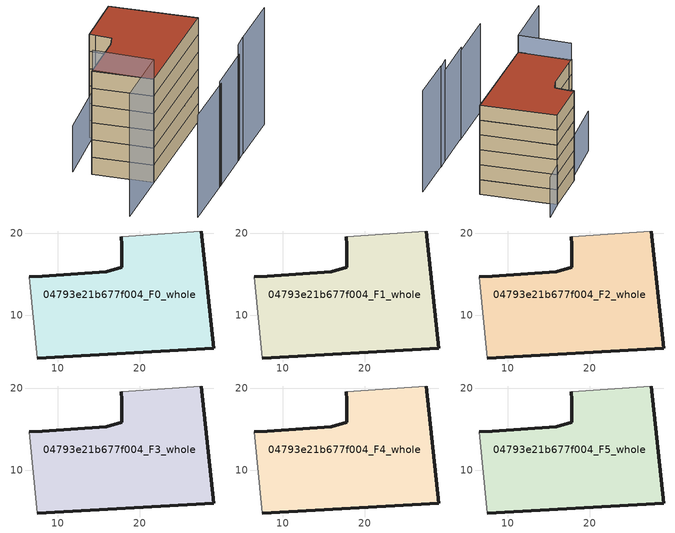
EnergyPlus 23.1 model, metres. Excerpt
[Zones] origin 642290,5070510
04793e21b677f004_F0_whole
 floor ground (EU_floor_Construction): 29.02,5.96 27.53,20.27 17.72,19.57 17.82,18.57 17.82,15.87 15.92,15.27 8.11,14.77 6.51,14.67 7.51,4.77 z0
 wall outside (EU_wall_Construction): 27.53,20.27 29.02,5.96 7.51,4.77 / 6.51,14.67 8.11,14.77 15.92,15.27 17.82,15.87 17.82,18.57 17.72,19.57 z0:3
 wall adiabatic (EU_wall_Construction): 17.72,19.57 27.53,20.27 / 7.51,4.77 6.51,14.67 z0:3
04793e21b677f004_F1_whole
 floor to 04793e21b677f004_F0_whole (EU_floor_Construction): 29.02,5.96 27.52,20.27 17.72,19.57 17.82,18.57 17.82,15.87 15.92,15.27 8.11,14.77 6.51,14.67 7.51,4.77 z3
 wall outside (EU_wall_Construction): 27.53,20.27 29.02,5.96 7.51,4.77 / 6.51,14.67 8.11,14.77 15.92,15.27 17.82,15.87 17.82,18.57 17.72,19.57 z3:6
 wall adiabatic (EU_wall_Construction): 17.72,19.57 27.53,20.27 / 7.51,4.77 6.51,14.67 z3:6
04793e21b677f004_F2_whole
 floor to 04793e21b677f004_F1_whole (EU_floor_Construction): 29.02,5.96 27.52,20.27 17.72,19.57 17.82,18.57 17.82,15.87 15.92,15.27 8.11,14.77 6.51,14.67 7.51,4.77 z6
 wall outside (EU_wall_Construction): 27.53,20.27 29.02,5.96 7.51,4.77 / 6.51,14.67 8.11,14.77 15.92,15.27 17.82,15.87 17.82,18.57 17.72,19.57 z6:9
 wall adiabatic (EU_wall_Construction): 17.72,19.57 27.53,20.27 / 7.51,4.77 6.51,14.67 z6:9
04793e21b677f004_F3_whole
 floor to 04793e21b677f004_F2_whole (EU_floor_Construction): 29.02,5.96 27.52,20.27 17.72,19.57 17.82,18.57 17.82,15.87 15.92,15.27 8.11,14.77 6.51,14.67 7.51,4.77 z9
 wall outside (EU_wall_Construction): 27.53,20.27 29.02,5.96 7.51,4.77 / 6.51,14.67 8.11,14.77 15.92,15.27 17.82,15.87 17.82,18.57 17.72,19.57 z9:12
 wall adiabatic (EU_wall_Construction): 17.72,19.57 27.53,20.27 / 7.51,4.77 6.51,14.67 z9:12
04793e21b677f004_F4_whole
 floor to 04793e21b677f004_F3_whole (EU_floor_Construction): 29.02,5.96 27.52,20.27 17.72,19.57 17.82,18.57 17.82,15.87 15.92,15.27 8.11,14.77 6.51,14.67 7.51,4.77 z12
 wall outside (EU_wall_Construction): 27.53,20.27 29.02,5.96 7.51,4.77 / 6.51,14.67 8.11,14.77 15.92,15.27 17.82,15.87 17.82,18.57 17.72,19.57 z12:15
 wall adiabatic (EU_wall_Construction): 17.72,19.57 27.53,20.27 / 7.51,4.77 6.51,14.67 z12:15
04793e21b677f004_F5_whole
 floor to 04793e21b677f004_F4_whole (EU_floor_Construction): 29.02,5.96 27.52,20.27 17.72,19.57 17.82,18.57 17.82,15.87 15.92,15.27 8.11,14.77 6.51,14.67 7.51,4.77 z15
 wall outside (EU_wall_Construction): 27.53,20.27 29.02,5.96 7.51,4.77 / 6.51,14.67 8.11,14.77 15.92,15.27 17.82,15.87 17.82,18.57 17.72,19.57 z15:18
 wall adiabatic (EU_wall_Construction): 17.72,19.57 27.53,20.27 / 7.51,4.77 6.51,14.67 z15:18
 roof outside (EU_roof_Construction): 27.53,20.27 29.02,5.96 7.51,4.77 6.51,14.67 8.11,14.77 15.92,15.27 17.82,15.87 17.82,18.57 17.72,19.57 z18
shading: -0.6,-5.74 10.7,-5.1 z0:17.7; 10.01,-5.14 19.5,-4.6 z0:18.3; 19.01,-4.64 21.71,-4.38 z0:20.2; 21.71,-4.44 31.74,-3.91 z0:20.3; 6.9,14.7 7.51,4.77 / 7.51,4.77 -4.29,4.05 z0:21.4; 32.41,20.86 6.24,17.73 z0:8
[Building]
EU S2 Campaign: North Axis=0; Terrain=City; Solar Distribution=FullExterior
[Site:Location]
Lyon-Bron: Latitude=45.75; Longitude=5; Time Zone=1; Elevation=198
[SizingPeriod:WeatherFileDays]
AnnualSizingPeriod: Begin Month=1; Begin Day of Month=1; End Month=12; End Day of Month=31; Day of Week for Start Day=Monday; Use Weather File Daylight Saving Period=No; Use Weather File Rain and Snow Indicators=No
[MATERIAL]
EU_InternalMass_Material: Roughness=MediumRough; Thickness=0.1; Conductivity=1; Density=1800; Specific Heat=900; Thermal Absorptance=0.9; Solar Absorptance=0.7; Visible Absorptance=0.7
[MATERIAL:NOMASS] Roughness=MediumRough; Thermal Absorptance=0.9; Solar Absorptance=0.7; Visible Absorptance=0.7
Name | Thermal Resistance
EU_wall_NoMass | 0.776494
EU_roof_NoMass | 0.486893
EU_floor_NoMass | 0.421597
[CONSTRUCTION]
EU_wall_Construction: EU_wall_NoMass
EU_roof_Construction: EU_roof_NoMass
EU_floor_Construction: EU_floor_NoMass
EU_InternalMass_Construction: EU_InternalMass_Material
[ZONE] Type=1; Multiplier=1; Ceiling Height=autocalculate; Floor Area=autocalculate; Part of Total Floor Area=Yes
Name | Volume
04793e21b677f004_F0_whole | 775.384
04793e21b677f004_F1_whole; 04793e21b677f004_F2_whole; 04793e21b677f004_F3_whole; 04793e21b677f004_F4_whole; 04793e21b677f004_F5_whole | 775.385
[INTERNALMASS] Construction=EU_InternalMass_Construction; Surface Area=258.471
Name | Zone or ZoneList
04793e21b677f004_F0_whole_EU_InternalMass | 04793e21b677f004_F0_whole
04793e21b677f004_F1_whole_EU_InternalMass | 04793e21b677f004_F1_whole
04793e21b677f004_F2_whole_EU_InternalMass | 04793e21b677f004_F2_whole
04793e21b677f004_F3_whole_EU_InternalMass | 04793e21b677f004_F3_whole
04793e21b677f004_F4_whole_EU_InternalMass | 04793e21b677f004_F4_whole
04793e21b677f004_F5_whole_EU_InternalMass | 04793e21b677f004_F5_whole
[OTHEREQUIPMENT] Fuel Type=Electricity; Design Level Calculation Method=Watts/Area; Power per Zone Floor Area=1; Fraction Latent=0; Fraction Radiant=0; Fraction Lost=0; Carbon Dioxide Generation Rate=0; EndUse Subcategory=EU_Step8_InternalGains
Name | Zone or ZoneList or Space or SpaceList | Schedule
EU_Step8_InternalGain_04793e21b677f004_F0_whole_f000 | 04793e21b677f004_F0_whole | EU_Step8_GainSchedule_04793e21b677f004_F0_whole_f000
EU_Step8_InternalGain_04793e21b677f004_F1_whole_f000 | 04793e21b677f004_F1_whole | EU_Step8_GainSchedule_04793e21b677f004_F1_whole_f000
EU_Step8_InternalGain_04793e21b677f004_F2_whole_f000 | 04793e21b677f004_F2_whole | EU_Step8_GainSchedule_04793e21b677f004_F2_whole_f000
EU_Step8_InternalGain_04793e21b677f004_F3_whole_f000 | 04793e21b677f004_F3_whole | EU_Step8_GainSchedule_04793e21b677f004_F3_whole_f000
EU_Step8_InternalGain_04793e21b677f004_F4_whole_f000 | 04793e21b677f004_F4_whole | EU_Step8_GainSchedule_04793e21b677f004_F4_whole_f000
EU_Step8_InternalGain_04793e21b677f004_F5_whole_f000 | 04793e21b677f004_F5_whole | EU_Step8_GainSchedule_04793e21b677f004_F5_whole_f000
[ZONEVENTILATION:DESIGNFLOWRATE] Schedule=EU_AlwaysOn; Design Flow Rate Calculation Method=AirChanges/Hour; Air Changes per Hour=0.693814; Ventilation Type=Natural; Fan Pressure Rise=0; Fan Total Efficiency=1; Constant Term Coefficient=1; Temperature Term Coefficient=0; Velocity Term Coefficient=0; Velocity Squared Term Coefficient=0; Minimum Indoor Temperature=-100; Maximum Indoor Temperature=100; Delta Temperature=-100; Minimum Outdoor Temperature=-100; Maximum Outdoor Temperature=100; Maximum Wind Speed=40
Name | Zone or ZoneList or Space or SpaceList
EU_ConstantAir_04793e21b677f004_F0_whole | 04793e21b677f004_F0_whole
EU_ConstantAir_04793e21b677f004_F1_whole | 04793e21b677f004_F1_whole
EU_ConstantAir_04793e21b677f004_F2_whole | 04793e21b677f004_F2_whole
EU_ConstantAir_04793e21b677f004_F3_whole | 04793e21b677f004_F3_whole
EU_ConstantAir_04793e21b677f004_F4_whole | 04793e21b677f004_F4_whole
EU_ConstantAir_04793e21b677f004_F5_whole | 04793e21b677f004_F5_whole
[HVACTEMPLATE:THERMOSTAT] Constant Heating Setpoint=20; Constant Cooling Setpoint=50
EU_HeatOnly_04793e21b677f004_F0_whole; EU_HeatOnly_04793e21b677f004_F1_whole; EU_HeatOnly_04793e21b677f004_F2_whole; EU_HeatOnly_04793e21b677f004_F3_whole; EU_HeatOnly_04793e21b677f004_F4_whole; EU_HeatOnly_04793e21b677f004_F5_whole
[HVACTEMPLATE:ZONE:IDEALLOADSAIRSYSTEM] System Availability Schedule=EU_AlwaysOn; Maximum Heating Supply Air Temperature=50; Minimum Cooling Supply Air Temperature=13; Maximum Heating Supply Air Humidity Ratio=0.0156; Minimum Cooling Supply Air Humidity Ratio=0.0077; Heating Limit=NoLimit; Cooling Limit=NoLimit; Heating Availability Schedule=EU_AlwaysOn; Cooling Availability Schedule=EU_CoolingOff; Dehumidification Control Type=ConstantSensibleHeatRatio; Cooling Sensible Heat Ratio=0.7; Dehumidification Setpoint=60; Humidification Control Type=None; Humidification Setpoint=30; Outdoor Air Method=None; Outdoor Air Flow Rate per Person=0.00944; Outdoor Air Flow Rate per Zone Floor Area=0; Outdoor Air Flow Rate per Zone=0; Demand Controlled Ventilation Type=None; Outdoor Air Economizer Type=NoEconomizer; Heat Recovery Type=None; Sensible Heat Recovery Effectiveness=0.7; Latent Heat Recovery Effectiveness=0.65
Name | Template Thermostat
04793e21b677f004_F0_whole | EU_HeatOnly_04793e21b677f004_F0_whole
04793e21b677f004_F1_whole | EU_HeatOnly_04793e21b677f004_F1_whole
04793e21b677f004_F2_whole | EU_HeatOnly_04793e21b677f004_F2_whole
04793e21b677f004_F3_whole | EU_HeatOnly_04793e21b677f004_F3_whole
04793e21b677f004_F4_whole | EU_HeatOnly_04793e21b677f004_F4_whole
04793e21b677f004_F5_whole | EU_HeatOnly_04793e21b677f004_F5_whole
[SIZING:ZONE] Zone Cooling Design Supply Air Temperature Input Method=SupplyAirTemperature; Zone Cooling Design Supply Air Temperature=13; Zone Heating Design Supply Air Temperature Input Method=SupplyAirTemperature; Zone Heating Design Supply Air Temperature=50; Zone Cooling Design Supply Air Humidity Ratio=0.008; Zone Heating Design Supply Air Humidity Ratio=0.008; Cooling Design Air Flow Method=DesignDay; Cooling Design Air Flow Rate=0; Cooling Minimum Air Flow per Zone Floor Area=0.000762; Cooling Minimum Air Flow=0; Cooling Minimum Air Flow Fraction=0.2; Heating Design Air Flow Method=DesignDay; Heating Design Air Flow Rate=0; Heating Maximum Air Flow per Zone Floor Area=0.002032; Heating Maximum Air Flow=0.141576; Heating Maximum Air Flow Fraction=0.3; Account for Dedicated Outdoor Air System=No; Dedicated Outdoor Air System Control Strategy=NeutralSupplyAir; Dedicated Outdoor Air Low Setpoint Temperature for Design=autosize; Dedicated Outdoor Air High Setpoint Temperature for Design=autosize; Zone Load Sizing Method=Sensible Load Only No Latent Load; Zone Latent Cooling Design Supply Air Humidity Ratio Input Method=HumidityRatioDifference; Zone Cooling Design Supply Air Humidity Ratio Difference=0.005; Zone Latent Heating Design Supply Air Humidity Ratio Input Method=HumidityRatioDifference; Zone Humidification Design Supply Air Humidity Ratio Difference=0.005
04793e21b677f004_F0_whole; 04793e21b677f004_F1_whole; 04793e21b677f004_F2_whole; 04793e21b677f004_F3_whole; 04793e21b677f004_F4_whole; 04793e21b677f004_F5_whole
[SCHEDULE:CONSTANT]
Name | Hourly Value
EU_AlwaysOn | 1
EU_CoolingOff | 0
[SCHEDULE:FILE] Column Number=1; Rows to Skip at Top=0; Number of Hours of Data=8760; Column Separator=Comma; Interpolate to Timestep=No; Minutes per Item=60; Adjust Schedule for Daylight Savings=Yes
Name | File
EU_Step8_GainSchedule_04793e21b677f004_F0_whole_f000 | ../../schedules/04793e21b677f004/04793e21b677f004_F0_whole_f000_gain.csv
EU_Step8_GainSchedule_04793e21b677f004_F1_whole_f000 | ../../schedules/04793e21b677f004/04793e21b677f004_F1_whole_f000_gain.csv
EU_Step8_GainSchedule_04793e21b677f004_F2_whole_f000 | ../../schedules/04793e21b677f004/04793e21b677f004_F2_whole_f000_gain.csv
EU_Step8_GainSchedule_04793e21b677f004_F3_whole_f000 | ../../schedules/04793e21b677f004/04793e21b677f004_F3_whole_f000_gain.csv
EU_Step8_GainSchedule_04793e21b677f004_F4_whole_f000 | ../../schedules/04793e21b677f004/04793e21b677f004_F4_whole_f000_gain.csv
EU_Step8_GainSchedule_04793e21b677f004_F5_whole_f000 | ../../schedules/04793e21b677f004/04793e21b677f004_F5_whole_f000_gain.csv
